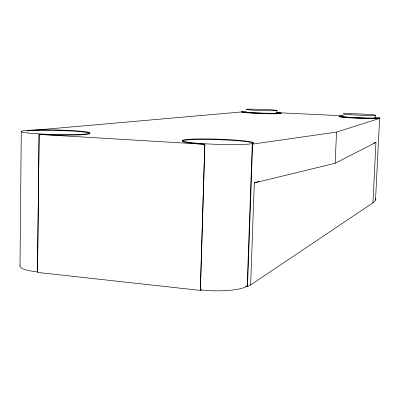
<?xml version="1.0" encoding="UTF-8"?>
<svg xmlns="http://www.w3.org/2000/svg" width="400" height="400" viewBox="0 0 400 400"><rect width="100%" height="100%" fill="white"/><g stroke="black" fill="none" stroke-linecap="round" stroke-linejoin="round"><path stroke-width="0.6" d="M20 265.95L21.275 131.49M276.975 112.995L276.995 110.445M277.015 112.815A19.695 0.8 2 0 1 265.16 113.675A19.695 0.8 2 0 1 242.685 111.855L26.985 130.855A34.33 2.29 1.2 0 1 73.74 131.175A34.33 2.29 1.2 0 1 85.22 134.52A34.33 2.29 1.2 0 1 39.11 134.39L37.465 272.415L200.335 290.415L201.41 289.78M39.11 134.39L37.525 271.915A33.815 6.84 -0.4 0 1 20.085 265.54M200.335 290.415L204.82 144.295L200.395 289.88A35.09 7.815 1.6 0 0 247.195 285.965L252.275 144.09A35.66 2.62 1.9 0 0 228.445 140.125A35.66 2.62 1.9 0 0 184.245 140.315A35.66 2.62 1.9 0 0 204.82 144.295M247.51 286.495L252.615 144.11L336.545 132.085L379.605 118.42L375.505 200.29L372.94 202.86L250.625 284.94L247.51 286.495L245.675 286.295M250.625 284.94L254.315 182.925L259.04 181.35M254.315 182.925L335.13 163.275L336.545 132.085M375.29 117.75L375.42 115.175M372.94 202.86L375.96 142.35L373.595 143.135M335.13 163.275L375.96 142.35M276.695 112.64L343.25 115.81M252.275 144.09L252.615 144.11M39.05 134.395L204.775 144.3M374.87 117.215A20.495 0.84 2.3 0 1 374.11 118.335A20.495 0.84 2.3 0 1 346.19 117.27A20.495 0.84 2.3 0 1 343.085 116.005M277.025 112.535A19.695 0.795 2 0 1 274.955 113.535A19.695 0.795 2 0 1 248.315 112.595A19.695 0.795 2 0 1 245.89 111.44M379.605 118.42A20.495 0.85 2.3 0 1 351.225 117.9A20.495 0.85 2.3 0 1 343.075 116.29M375.35 198.89A20.31 2.565 2.9 0 1 375.515 200M374.965 117.61A16.06 0.66 2.3 0 1 358.475 117.745A16.06 0.66 2.3 0 1 343.9 116.315M276.67 112.86A15.435 0.62 2 0 1 262.08 113.09A15.435 0.62 2 0 1 246.245 111.825M198.43 143.315A35.66 2.6 1.9 0 0 253.48 143.075A35.66 2.6 1.9 0 0 201.755 138.925A35.66 2.6 1.9 0 0 198.43 143.315M37.145 133.775A34.33 2.275 1.2 0 0 89.885 133.09A34.33 2.275 1.2 0 0 39.755 129.895A34.33 2.275 1.2 0 0 37.145 133.775M350.18 114.69A16.065 0.615 2.3 0 0 375.36 115.23A16.065 0.615 2.3 0 0 352.555 113.72A16.065 0.615 2.3 0 0 350.18 114.69M252.68 110.115A15.44 0.58 2 0 0 277 110.56A15.44 0.58 2 0 0 255.24 109.2A15.44 0.58 2 0 0 252.68 110.115"/></g></svg>
